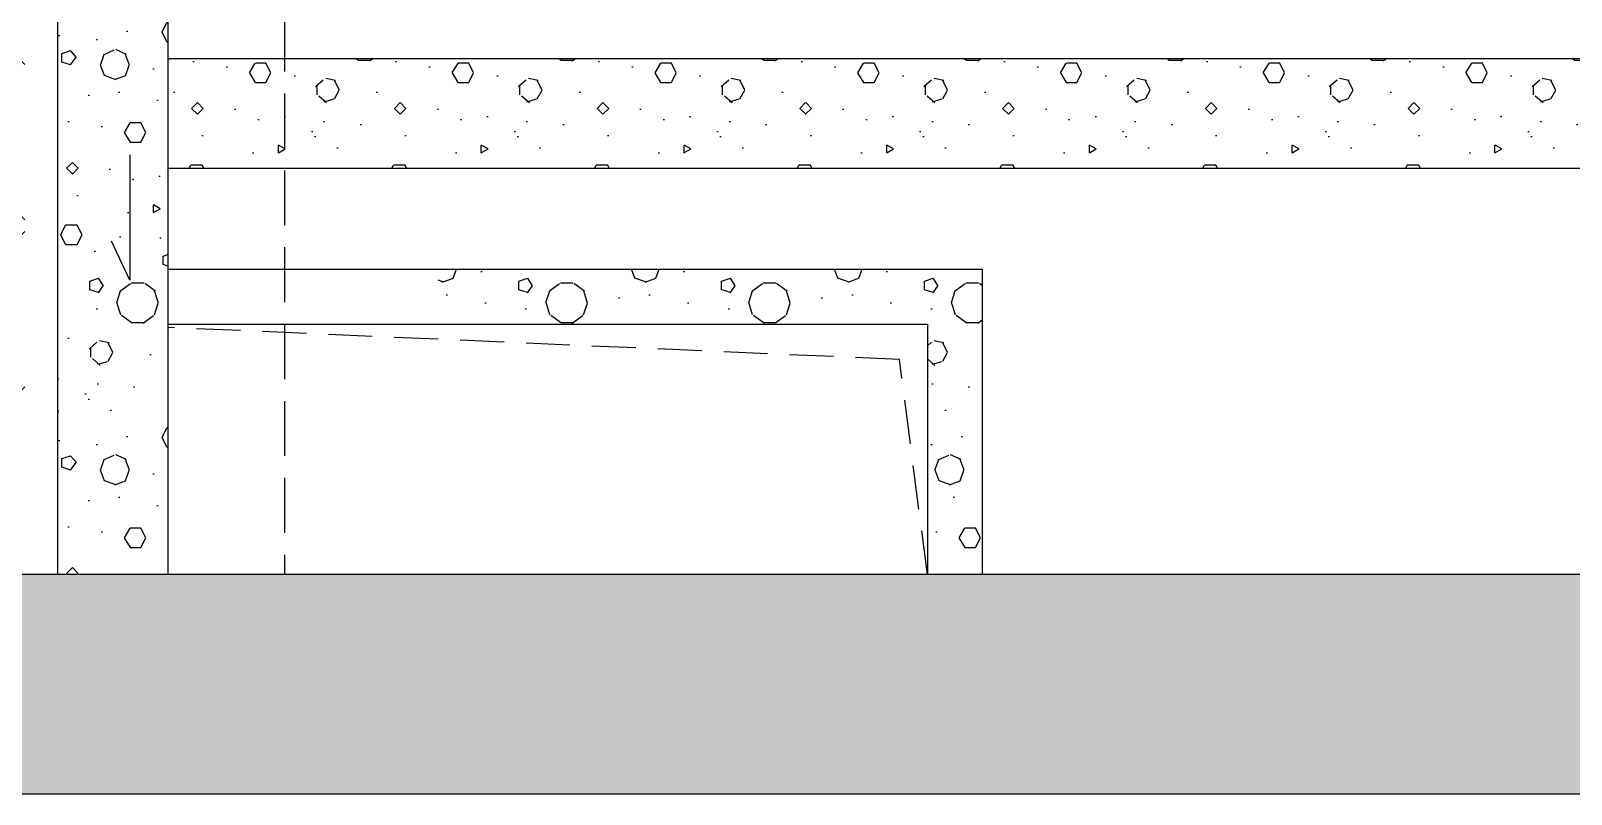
# Model space of a CAD drawing. Header units: millimetres. Extents: x -108767 to 78913, y -380878 to 1470.
# Drawn here: x -6716 to -5315, y -193769 to -193074 of the extents above; entities that cross this region are included whole.
import ezdxf
from ezdxf.xclip import XClip

# ---------------------------------------------------------------- set-up
doc = ezdxf.new("R2010")
doc.units = ezdxf.units.MM
doc.header["$LTSCALE"] = 10
doc.header["$XCLIPFRAME"] = 0
doc.linetypes.add('DASH', pattern=[0.35, 0.25, -0.1])
doc.linetypes.add('DASHED', pattern=[0.75, 0.5, -0.25])
for name, color, linetype in [('FF-TEXT', 50, 'Continuous'), ('NW-01-wall(原有墙体)', 255, 'Continuous'), ('NW-01wall(新墙体)', 140, 'Continuous'), ('NW-01梁', 4, 'Continuous'), ('NW-03-地面铺装', 8, 'Continuous'), ('NW-door(门扇)', 12, 'Continuous'), ('平面图', 7, 'Continuous')]:
    doc.layers.add(name, color=color, linetype=linetype)

# ---------------------------------------------------------------- blocks, each defined once
blk = doc.blocks.new('gsgddsf')
at = {"layer": 'NW-03-地面铺装', "color": 250}
for points in [[(-6645.471093831089, -193322.5776062194), (-6574.76041571243, -193251.8669281008), (-6999.024484424357, -192827.6028593888), (-7069.735162543016, -192898.3135375075)], [(-6504.04973759377, -193322.5776062194), (-6433.339059475111, -193251.8669281008), (-6857.603128187038, -192827.6028593888), (-6928.313806305698, -192898.3135375075)], [(-6362.628381356451, -193322.5776062194), (-6291.917703237792, -193251.8669281008), (-6716.181771949719, -192827.6028593888), (-6786.892450068379, -192898.3135375075)], [(-6716.181771949749, -193251.8669281008), (-6645.471093831089, -193322.5776062194), (-7069.735162543016, -193746.8416749313), (-7140.445840661676, -193676.1309968127)], [(-6574.76041571243, -193251.8669281008), (-6504.04973759377, -193322.5776062194), (-6928.313806305698, -193746.8416749313), (-6999.024484424357, -193676.1309968127)], [(-6433.339059475111, -193251.8669281008), (-6362.628381356451, -193322.5776062194), (-6786.892450068379, -193746.8416749313), (-6857.603128187038, -193676.1309968127)]]:
    blk.add_lwpolyline(points, close=True, dxfattribs=at)

msp = doc.modelspace()

# ---------------------------------------------------------------- hatches: boundary and pattern name
at = {"layer": 'NW-01-wall(原有墙体)'}
h = msp.add_hatch(color=250, dxfattribs=at)
h.dxf.hatch_style = 1
h.paths.add_polyline_path([(-17160.47975494013, -183986.4724403794), (-1222.479754940126, -183986.4724403794), (-1222.479754940126, -189855.4724403794), (-1629.479754940126, -189855.4724403794), (-1629.479754940126, -193769.4724403794), (-17160.47975494013, -193769.4724403794)])
h.paths.add_polyline_path([(-16960.47975494013, -184186.4724403794), (-16960.47975494013, -193569.4724403794), (-1829.479754940126, -193569.4724403794), (-1829.479754940126, -191673.4724403794), (-3655.479754940126, -191673.4724403794), (-3655.479754940126, -191296.4724403794), (-3455.479754940126, -191296.4724403794), (-3455.479754940126, -191453.4724403794), (-1842.479754940126, -191453.4724403794), (-1842.479754940126, -189890.4724403794), (-3455.479754940126, -189890.4724403794), (-3455.479754940126, -190430.4724403794), (-3655.479754940126, -190430.4724403794), (-3655.479754940126, -189871.4724403794), (-4059.479754940126, -189871.4724403794), (-4059.479754940126, -189571.4724403794), (-3273.479754940126, -189571.4724403794), (-3273.479754940126, -189655.4724403794), (-1422.479754940126, -189655.4724403794), (-1422.479754940126, -184186.4724403794)], flags=16)
at = {"layer": '平面图'}
h = msp.add_hatch(dxfattribs=at)
h.set_pattern_fill('14砌块砖隔墙', color=250, scale=184.4591890278201, style=0, pattern_type=2)
h.set_pattern_definition([(0, (-151.5845392367931, -56.26005265348512), (92.22959451391003, 184.4591890278201), [0, -184.4591890278201]), (0, (-259.4931648180678, -81.16204317224083), (92.22959451391003, 184.4591890278201), [0, -184.4591890278201]), (0, (-199.5439283840263, -83.00663506251902), (92.22959451391003, 184.4591890278201), [0, -184.4591890278201]), (0, (-134.0609162791502, -28.59117429931211), (92.22959451391003, 184.4591890278201), [0, -184.4591890278201]), (0, (-210.6114797256955, -92.22959451391003), (92.22959451391003, 184.4591890278201), [0, -184.4591890278201]), (0, (-115.6149973763682, 87.61811478821453), (92.22959451391003, 184.4591890278201), [0, -184.4591890278201]), (0, (-171.8750500298533, 72.86137966598892), (92.22959451391003, 184.4591890278201), [0, -184.4591890278201]), (0, (-142.3615797854021, 49.80398103751142), (92.22959451391003, 184.4591890278201), [0, -184.4591890278201]), (0, (-292.6958188430754, 46.11479725695501), (92.22959451391003, 184.4591890278201), [0, -184.4591890278201]), (0, (-202.3108162194436, 37.81413375070311), (92.22959451391003, 184.4591890278201), [0, -184.4591890278201]), (0, (-237.3580621347294, -9.222959451391004), (92.22959451391003, 184.4591890278201), [0, -184.4591890278201]), (0, (-235.5134702444512, -78.39515533682352), (92.22959451391003, 184.4591890278201), [0, -184.4591890278201]), (0, (-166.3412743590187, -85.77352289793633), (92.22959451391003, 184.4591890278201), [0, -184.4591890278201]), (0, (-115.6149973763682, -4.611479725695502), (92.22959451391003, 184.4591890278201), [0, -184.4591890278201]), (0, (-288.08433911738, -33.20265402500761), (92.22959451391003, 184.4591890278201), [0, -184.4591890278201]), (0, (-272.4053080500152, -1.844591890278201), (92.22959451391003, 184.4591890278201), [0, -184.4591890278201]), (0, (-200.4662243291654, -14.7567351222256), (92.22959451391003, 184.4591890278201), [0, -184.4591890278201]), (0, (-226.2905107930602, -41.50331753125951), (92.22959451391003, 184.4591890278201), [0, -184.4591890278201]), (0, (-241.0472459152858, 19.36821484792111), (92.22959451391003, 184.4591890278201), [0, -184.4591890278201]), (0, (-217.9898472868083, 88.54041073335362), (92.22959451391003, 184.4591890278201), [0, -184.4591890278201]), (0, (-280.7059715562671, -71.93908372084982), (92.22959451391003, 184.4591890278201), [0, -184.4591890278201]), (0, (-179.2534175909661, 50.72627698265052), (92.22959451391003, 184.4591890278201), [0, -184.4591890278201]), (0, (-265.0269404889024, 53.49316481806781), (92.22959451391003, 184.4591890278201), [0, -184.4591890278201]), (0, (-279.783675611128, 77.47285939168442), (92.22959451391003, 184.4591890278201), [0, -184.4591890278201]), (130.601294, (-126.9460615817069, 29.86482072934384), (-461.1479682760013, 553.3775704365573), [8.098236147620883, -3393.161091575909]), (18.4349488, (-140.1217176773237, 33.37832926745393), (461.1479726187914, 184.4591882501982), [8.333017648007383, -1158.289323951594]), (90, (-140.1217176773237, 25.47293597900218), (92.22959451391004, 184.4591890278201), [7.905393288451749, -361.012973699637]), (161.565051, (-132.216324388872, 22.83780365312367), (-461.1479766413968, 184.45917586044), [8.333017648007383, -1158.289323951594]), (53.1301023, (-132.216324388872, 22.83780365312367), (92.22959468826092, 184.4591889406446), [8.783771345275216, -913.5121645708657]), (135, (-125.1893073126518, -71.14852852851439), (-92.22960609805676, 184.4591769793808), [7.453276437777, -514.2760926525319]), (45, (-135.7298329269821, -71.14852852851439), (92.22959435914586, 184.4591887182917), [7.453276437777, -514.2760926525319]), (135, (-130.4595701198169, -76.41880424782275), (-92.22960609805676, 184.4591769793808), [7.453276437777, -514.2760926525319]), (45, (-130.4595701198169, -76.41880424782275), (92.22959435914586, 184.4591887182917), [7.453276437777, -514.2760926525319]), (116.565051, (-213.9053859100842, 52.7026262270594), (-1.370850136934264e-05, 368.9183702188724), [9.820553730676314, -196.4110746135263]), (180, (-218.2972669712421, 61.48639572774272), (-92.22959451391002, 184.4591890278201), [10.54052561433026, -173.9186560351222]), (63.43494880000001, (-233.2296810250978, 52.7026262270594), (1.475911396484137e-07, 368.9183776432116), [9.820553730676322, -196.4110746135264]), (116.565051, (-228.8377999639399, 43.91885488178418), (-1.370850136934264e-05, 368.9183702188724), [9.820553730676314, -196.4110746135263]), (0, (-228.8377999639399, 43.91885488178418), (92.22959451391003, 184.4591890278201), [10.54052561433026, -173.9186560351222]), (63.43494880000001, (-218.2972669712421, 43.91885488178418), (1.475911396484137e-07, 368.9183776432116), [9.820553730676322, -196.4110746135264]), (107.102728, (-144.5136042722573, -9.662138334547338), (-276.6887735966299, 922.2959486839743), [11.94722061281587, -5005.885198817493]), (143.972626, (-148.0271128103674, 1.756754269055043), (-1752.362276034982, 1291.214323541539), [11.94722061281587, -2496.968888572081]), (180, (-157.6892603678741, 8.783771345275216), (-92.22959451391002, 184.4591890278201), [11.41890182656183, -173.0402798228907]), (36.02737329999999, (-178.7703097519428, 1.756754269055043), (1752.36228530052, 1291.214311083123), [11.94722061281586, -2496.968888572079]), (71.5650511, (-182.2838182900529, -8.783762122315764), (276.6887853510409, 922.2959447177718), [11.11068896761525, -1155.511645253619]), (107.102728, (-178.7703097519428, -20.20267132724516), (-276.6887735966299, 922.2959486839743), [11.94722061281587, -5005.885198817493]), (143.972626, (-169.108162194436, -27.22968102509777), (-1752.362276034982, 1291.214323541539), [11.94722061281587, -2496.968888572081]), (0, (-169.108162194436, -27.22968102509777), (92.22959451391003, 184.4591890278201), [11.41890182656183, -173.0402798228907]), (36.02737329999999, (-157.6892603678741, -27.22968102509777), (1752.36228530052, 1291.214311083123), [11.94722061281586, -2496.968888572079]), (71.5650511, (-148.0271128103674, -20.20267132724516), (276.6887853510409, 922.2959447177718), [11.11068896761525, -1155.511645253619]), (150.255118, (-142.7568500032022, 76.41880609241464), (-276.6887841966021, 184.4591867420692), [7.081701847399358, -1480.075815227898]), (90, (-148.9054890225989, 72.90529939889645), (92.22959451391004, 184.4591890278201), [7.027017076220172, -361.8913499118686]), (29.7448813, (-148.9054890225989, 72.90529939889645), (276.6887837046747, 184.4591881663407), [7.081701847399358, -1480.075815227898]), (116.565051, (-185.797326828163, -54.45938049611444), (-1.370850136934264e-05, 368.9183702188724), [9.820553730676314, -196.4110746135263]), (168.690067, (-190.1892115785046, -45.67559992787977), (-830.0663521453927, 184.4591845800347), [8.95772373889601, -1872.164112017323]), (41.18592510000001, (-206, -50.06748098903765), (2305.739855818613, 2029.051067636996), [9.337276189199105, -3912.318712206873]), (90, (-206, -58.85126155727232), (92.22959451391004, 184.4591890278201), [8.783771345275216, -360.1345974874054]), (138.814074, (-198.9729829237798, -64.99989504289336), (-2305.739828805043, 2029.051098302685), [9.337276189199105, -3912.318712206873]), (16.6992442, (-198.9729829237798, -64.99989504289336), (3043.576613728374, 922.2959407793884), [9.170526926909845, -3842.45036734205]), (60.9453959, (-190.1892115785046, -62.36476640619863), (92.22959486636461, 184.4591884711634), [9.043445613221019, -3789.203640000523]), (109.983106, (-263.0945091328092, 22.83780365312367), (-461.1479750419587, 1291.214321800098), [10.28114094731122, -4307.797737809003]), (155.556045, (-266.6080139817354, 32.49995305522235), (-1198.984734370635, 553.3775560952809), [10.61347000063131, -4447.044135014218]), (24.4439547, (-285.9323090967491, 32.49995305522235), (1198.984730398436, 553.3775649307025), [10.61347000063131, -4447.044135014218]), (70.01689340000001, (-289.4458139456754, 22.83780365312367), (461.1479746952408, 1291.21432201398), [10.28114094731123, -4307.797737809007]), (109.983106, (-285.9323090967491, 13.17565609561688), (-461.1479750419587, 1291.214321800098), [10.28114094731122, -4307.797737809003]), (160.016893, (-276.2701523162828, 9.662147557506792), (-461.1479748630491, 184.4591813601208), [10.28114094731123, -2148.758267995082]), (19.9831065, (-276.2701523162828, 9.662147557506792), (461.1479720601238, 184.4591894705926), [10.28114094731123, -2148.758267995082]), (70.01689340000001, (-266.6080139817354, 13.17565609561688), (461.1479746952408, 1291.21432201398), [10.28114094731123, -4307.797737809007]), (122.005383, (-194.5810981734382, 6.148639019396706), (-92.22960721745078, 184.4591801328237), [8.28659295931286, -1731.897913739653]), (18.4349488, (-206.8783762122316, 10.54052561433026), (461.1479726187914, 184.4591882501982), [8.333017648007383, -1158.289323951594]), (90, (-206.8783762122316, 2.635130481286619), (92.22959451391004, 184.4591890278201), [7.905393288451749, -361.012973699637]), (161.565051, (-198.9729829237798, 0), (-461.1479766413968, 184.45917586044), [8.333017648007383, -1158.289323951594]), (54.46232220000002, (-198.9729829237798, 0), (645.6071611980078, 922.295944508024), [7.556084766781655, -3165.999784747338]), (116.565051, (-248.1620950789535, -38.64859023002716), (-1.370850136934264e-05, 368.9183702188724), [9.820553730676314, -196.4110746135263]), (180, (-252.5539761401113, -29.8648096617925), (-92.22959451391002, 184.4591890278201), [9.662147557506792, -174.7970322473538]), (59.0362434, (-267.4863901939671, -38.64859023002716), (92.22959481412705, 184.4591881325097), [10.24355000917924, -2140.901597756818]), (120.963756, (-262.2161329205776, -47.43235235234293), (-92.22960711799549, 184.4591805570236), [10.24355000917925, -2140.90159775682]), (0, (-262.2161329205776, -47.43235235234293), (92.22959451391003, 184.4591890278201), [9.662147557506792, -174.7970322473538]), (63.43494880000001, (-252.5539761401113, -47.43235235234293), (1.475911396484137e-07, 368.9183776432116), [9.820553730676322, -196.4110746135264])])
h.paths.add_polyline_path([(-6591.479754940152, -192899.4724403951), (-6691.479754940156, -192899.4724403951), (-6691.479754940126, -193569.4724403794), (-6591.479754940123, -193569.4724403794)])
h = msp.add_hatch(dxfattribs=at)
h.set_pattern_fill('14砌块砖隔墙', color=250, scale=184.4591890278201, style=0, pattern_type=2)
h.set_pattern_definition([(0, (54.41546076321419, -186.2600526378272), (92.22959451391003, 184.4591890278201), [0, -184.4591890278201]), (0, (-53.49316481806054, -211.162043156583), (92.22959451391003, 184.4591890278201), [0, -184.4591890278201]), (0, (6.456071615980979, -213.0066350468612), (92.22959451391003, 184.4591890278201), [0, -184.4591890278201]), (0, (71.9390837208571, -158.5911742836543), (92.22959451391003, 184.4591890278201), [0, -184.4591890278201]), (0, (-4.611479725688226, -222.2295944982522), (92.22959451391003, 184.4591890278201), [0, -184.4591890278201]), (0, (90.38500262363911, -42.3818851961276), (92.22959451391003, 184.4591890278201), [0, -184.4591890278201]), (0, (34.12494997015398, -57.13862031835322), (92.22959451391003, 184.4591890278201), [0, -184.4591890278201]), (0, (63.63842021460519, -80.19601894683072), (92.22959451391003, 184.4591890278201), [0, -184.4591890278201]), (0, (-86.69581884306815, -83.88520272738712), (92.22959451391003, 184.4591890278201), [0, -184.4591890278201]), (0, (3.689183780563677, -92.18586623363903), (92.22959451391003, 184.4591890278201), [0, -184.4591890278201]), (0, (-31.35806213472214, -139.2229594357331), (92.22959451391003, 184.4591890278201), [0, -184.4591890278201]), (0, (-29.51347024444393, -208.3951553211656), (92.22959451391003, 184.4591890278201), [0, -184.4591890278201]), (0, (39.65872564098859, -215.7735228822785), (92.22959451391003, 184.4591890278201), [0, -184.4591890278201]), (0, (90.38500262363911, -134.6114797100377), (92.22959451391003, 184.4591890278201), [0, -184.4591890278201]), (0, (-82.08433911737265, -163.2026540093497), (92.22959451391003, 184.4591890278201), [0, -184.4591890278201]), (0, (-66.40530805000795, -131.8445918746203), (92.22959451391003, 184.4591890278201), [0, -184.4591890278201]), (0, (5.533775670841877, -144.7567351065678), (92.22959451391003, 184.4591890278201), [0, -184.4591890278201]), (0, (-20.29051079305293, -171.5033175156017), (92.22959451391003, 184.4591890278201), [0, -184.4591890278201]), (0, (-35.04724591527854, -110.631785136421), (92.22959451391003, 184.4591890278201), [0, -184.4591890278201]), (0, (-11.98984728680103, -41.45958925098853), (92.22959451391003, 184.4591890278201), [0, -184.4591890278201]), (0, (-74.70597155625985, -201.939083705192), (92.22959451391003, 184.4591890278201), [0, -184.4591890278201]), (0, (26.74658240904118, -79.27372300169162), (92.22959451391003, 184.4591890278201), [0, -184.4591890278201]), (0, (-59.02694048889514, -76.50683516627433), (92.22959451391003, 184.4591890278201), [0, -184.4591890278201]), (0, (-73.78367561112076, -52.5271405926577), (92.22959451391003, 184.4591890278201), [0, -184.4591890278201]), (130.601294, (79.05393841830042, -100.1351792549983), (-461.1479682760013, 553.3775704365573), [8.098236147620883, -3393.161091575909]), (18.4349488, (65.87828232268355, -96.62167071688822), (461.1479726187914, 184.4591882501982), [8.333017648007383, -1158.289323951594]), (90, (65.87828232268355, -104.52706400534), (92.22959451391004, 184.4591890278201), [7.905393288451749, -361.012973699637]), (161.565051, (73.78367561113531, -107.1621963312185), (-461.1479766413968, 184.45917586044), [8.333017648007383, -1158.289323951594]), (53.1301023, (73.78367561113531, -107.1621963312185), (92.22959468826092, 184.4591889406446), [8.783771345275216, -913.5121645708657]), (135, (80.81069268735547, -201.1485285128565), (-92.22960609805676, 184.4591769793808), [7.453276437777, -514.2760926525319]), (45, (70.2701670730252, -201.1485285128565), (92.22959435914586, 184.4591887182917), [7.453276437777, -514.2760926525319]), (135, (75.54042988019035, -206.4188042321649), (-92.22960609805676, 184.4591769793808), [7.453276437777, -514.2760926525319]), (45, (75.54042988019035, -206.4188042321649), (92.22959435914586, 184.4591887182917), [7.453276437777, -514.2760926525319]), (116.565051, (-7.905385910076911, -77.29737375728274), (-1.370850136934264e-05, 368.9183702188724), [9.820553730676316, -196.4110746135263]), (180, (-12.29726697123479, -68.51360425659942), (-92.22959451391002, 184.4591890278201), [10.54052561433026, -173.9186560351222]), (63.43494880000001, (-27.22968102509049, -77.29737375728274), (1.475911396484137e-07, 368.9183776432116), [9.820553730676322, -196.4110746135264]), (116.565051, (-22.83779996393261, -86.08114510255795), (-1.370850136934264e-05, 368.9183702188724), [9.820553730676316, -196.4110746135263]), (0, (-22.83779996393261, -86.08114510255795), (92.22959451391003, 184.4591890278201), [10.54052561433026, -173.9186560351222]), (63.43494880000001, (-12.29726697123479, -86.08114510255795), (1.475911396484137e-07, 368.9183776432116), [9.820553730676322, -196.4110746135264]), (107.102728, (61.48639572774999, -139.6621383188895), (-276.6887735966299, 922.2959486839743), [11.94722061281587, -5005.885198817493]), (143.972626, (57.97288718963991, -128.2432457152871), (-1752.362276034982, 1291.214323541539), [11.94722061281587, -2496.968888572081]), (180, (48.31073963213313, -121.2162286390669), (-92.22959451391002, 184.4591890278201), [11.41890182656183, -173.0402798228907]), (36.02737329999999, (27.2296902480645, -128.2432457152871), (1752.36228530052, 1291.214311083123), [11.94722061281586, -2496.96888857208]), (71.5650511, (23.71618170995441, -138.7837621066579), (276.6887853510409, 922.2959447177718), [11.11068896761525, -1155.511645253619]), (107.102728, (27.2296902480645, -150.2026713115873), (-276.6887735966299, 922.2959486839743), [11.94722061281587, -5005.885198817493]), (143.972626, (36.89183780557129, -157.2296810094399), (-1752.362276034982, 1291.214323541539), [11.94722061281587, -2496.968888572081]), (0, (36.89183780557129, -157.2296810094399), (92.22959451391003, 184.4591890278201), [11.41890182656183, -173.0402798228907]), (36.02737329999999, (48.31073963213313, -157.2296810094399), (1752.36228530052, 1291.214311083123), [11.94722061281586, -2496.96888857208]), (71.5650511, (57.97288718963991, -150.2026713115873), (276.6887853510409, 922.2959447177718), [11.11068896761525, -1155.511645253619]), (150.255118, (63.24314999680504, -53.58119389192751), (-276.6887841966021, 184.4591867420692), [7.081701847399358, -1480.075815227898]), (90, (57.09451097740834, -57.09470058544571), (92.22959451391004, 184.4591890278201), [7.027017076220172, -361.8913499118686]), (29.7448813, (57.09451097740834, -57.09470058544571), (276.6887837046747, 184.4591881663407), [7.081701847399358, -1480.075815227898]), (116.565051, (20.20267317184432, -184.4593804804566), (-1.370850136934264e-05, 368.9183702188724), [9.820553730676316, -196.4110746135263]), (168.690067, (15.81078842150266, -175.6755999122219), (-830.0663521453927, 184.4591845800347), [8.95772373889601, -1872.164112017323]), (41.18592510000001, (7.275957614183426e-12, -180.0674809733798), (2305.739855818613, 2029.051067636996), [9.337276189199105, -3912.318712206873]), (90, (7.275957614183426e-12, -188.8512615416145), (92.22959451391004, 184.4591890278201), [8.783771345275216, -360.1345974874054]), (138.814074, (7.027017076227448, -194.9998950272355), (-2305.739828805043, 2029.051098302685), [9.337276189199105, -3912.318712206873]), (16.6992442, (7.027017076227448, -194.9998950272355), (3043.576613728374, 922.2959407793884), [9.170526926909845, -3842.45036734205]), (60.9453959, (15.81078842150266, -192.3647663905408), (92.22959486636461, 184.4591884711634), [9.043445613221019, -3789.203640000523]), (109.983106, (-57.09450913280189, -107.1621963312185), (-461.1479750419587, 1291.214321800098), [10.28114094731122, -4307.797737809004]), (155.556045, (-60.6080139817282, -97.50004692911979), (-1198.984734370635, 553.3775560952809), [10.61347000063131, -4447.044135014218]), (24.4439547, (-79.93230909674178, -97.50004692911979), (1198.984730398436, 553.3775649307025), [10.61347000063131, -4447.044135014218]), (70.01689340000001, (-83.44581394566809, -107.1621963312185), (461.1479746952408, 1291.21432201398), [10.28114094731123, -4307.797737809007]), (109.983106, (-79.93230909674178, -116.8243438887253), (-461.1479750419587, 1291.214321800098), [10.28114094731122, -4307.797737809004]), (160.016893, (-70.27015231627553, -120.3378524268354), (-461.1479748630491, 184.4591813601208), [10.28114094731123, -2148.758267995082]), (19.9831065, (-70.27015231627553, -120.3378524268354), (461.1479720601238, 184.4591894705926), [10.28114094731123, -2148.758267995082]), (70.01689340000001, (-60.6080139817282, -116.8243438887253), (461.1479746952408, 1291.21432201398), [10.28114094731123, -4307.797737809007]), (122.005383, (11.41890182656911, -123.8513609649454), (-92.22960721745078, 184.4591801328237), [8.28659295931286, -1731.897913739653]), (18.4349488, (-0.8783762122243004, -119.4594743700119), (461.1479726187914, 184.4591882501982), [8.333017648007383, -1158.289323951594]), (90, (-0.8783762122243004, -127.3648695030555), (92.22959451391004, 184.4591890278201), [7.905393288451749, -361.012973699637]), (161.565051, (7.027017076227448, -129.9999999843421), (-461.1479766413968, 184.45917586044), [8.333017648007383, -1158.289323951594]), (54.46232220000002, (7.027017076227448, -129.9999999843421), (645.6071611980078, 922.295944508024), [7.556084766781655, -3165.999784747338]), (116.565051, (-42.16209507894619, -168.6485902143693), (-1.370850136934264e-05, 368.9183702188724), [9.820553730676316, -196.4110746135263]), (180, (-46.55397614010407, -159.8648096461346), (-92.22959451391002, 184.4591890278201), [9.662147557506792, -174.7970322473538]), (59.0362434, (-61.48639019395978, -168.6485902143693), (92.22959481412705, 184.4591881325097), [10.24355000917924, -2140.901597756818]), (120.963756, (-56.21613292057032, -177.4323523366851), (-92.22960711799549, 184.4591805570236), [10.24355000917925, -2140.90159775682]), (0, (-56.21613292057032, -177.4323523366851), (92.22959451391003, 184.4591890278201), [9.662147557506792, -174.7970322473538]), (63.43494880000001, (-46.55397614010407, -177.4323523366851), (1.475911396484137e-07, 368.9183776432116), [9.820553730676322, -196.4110746135264])])
h.paths.add_polyline_path([(-5297.479754940119, -193099.4724403794), (-6591.479754940145, -193099.4724403794), (-6591.47975494014, -193199.4724403794), (-5297.479754940119, -193199.4724403794), (-5297.479754940119, -193169.4724403638)])
h = msp.add_hatch(dxfattribs=at)
h.set_pattern_fill('14砌块砖隔墙', color=250, scale=184.4591890278201, style=0, pattern_type=2)
h.set_pattern_definition([(0, (54.41546076320692, -56.26005265348512), (92.22959451391003, 184.4591890278201), [0, -184.4591890278201]), (0, (-53.49316481806781, -81.16204317224083), (92.22959451391003, 184.4591890278201), [0, -184.4591890278201]), (0, (6.456071615973703, -83.00663506251902), (92.22959451391003, 184.4591890278201), [0, -184.4591890278201]), (0, (71.93908372084982, -28.59117429931211), (92.22959451391003, 184.4591890278201), [0, -184.4591890278201]), (0, (-4.611479725695502, -92.22959451391003), (92.22959451391003, 184.4591890278201), [0, -184.4591890278201]), (0, (90.38500262363183, 87.61811478821453), (92.22959451391003, 184.4591890278201), [0, -184.4591890278201]), (0, (34.12494997014671, 72.86137966598892), (92.22959451391003, 184.4591890278201), [0, -184.4591890278201]), (0, (63.63842021459791, 49.80398103751142), (92.22959451391003, 184.4591890278201), [0, -184.4591890278201]), (0, (-86.69581884307543, 46.11479725695501), (92.22959451391003, 184.4591890278201), [0, -184.4591890278201]), (0, (3.689183780556401, 37.81413375070311), (92.22959451391003, 184.4591890278201), [0, -184.4591890278201]), (0, (-31.35806213472941, -9.222959451391004), (92.22959451391003, 184.4591890278201), [0, -184.4591890278201]), (0, (-29.51347024445121, -78.39515533682352), (92.22959451391003, 184.4591890278201), [0, -184.4591890278201]), (0, (39.65872564098131, -85.77352289793633), (92.22959451391003, 184.4591890278201), [0, -184.4591890278201]), (0, (90.38500262363183, -4.611479725695502), (92.22959451391003, 184.4591890278201), [0, -184.4591890278201]), (0, (-82.08433911737993, -33.20265402500761), (92.22959451391003, 184.4591890278201), [0, -184.4591890278201]), (0, (-66.40530805001522, -1.844591890278201), (92.22959451391003, 184.4591890278201), [0, -184.4591890278201]), (0, (5.533775670834602, -14.7567351222256), (92.22959451391003, 184.4591890278201), [0, -184.4591890278201]), (0, (-20.29051079306021, -41.50331753125951), (92.22959451391003, 184.4591890278201), [0, -184.4591890278201]), (0, (-35.04724591528581, 19.36821484792111), (92.22959451391003, 184.4591890278201), [0, -184.4591890278201]), (0, (-11.9898472868083, 88.54041073335362), (92.22959451391003, 184.4591890278201), [0, -184.4591890278201]), (0, (-74.70597155626713, -71.93908372084982), (92.22959451391003, 184.4591890278201), [0, -184.4591890278201]), (0, (26.74658240903391, 50.72627698265052), (92.22959451391003, 184.4591890278201), [0, -184.4591890278201]), (0, (-59.02694048890242, 53.49316481806781), (92.22959451391003, 184.4591890278201), [0, -184.4591890278201]), (0, (-73.78367561112803, 77.47285939168442), (92.22959451391003, 184.4591890278201), [0, -184.4591890278201]), (130.601294, (79.05393841829314, 29.86482072934384), (-461.1479682760013, 553.3775704365573), [8.098236147620883, -3393.161091575909]), (18.4349488, (65.87828232267627, 33.37832926745393), (461.1479726187914, 184.4591882501982), [8.333017648007383, -1158.289323951594]), (90, (65.87828232267627, 25.47293597900218), (92.22959451391004, 184.4591890278201), [7.905393288451749, -361.012973699637]), (161.565051, (73.78367561112803, 22.83780365312367), (-461.1479766413968, 184.45917586044), [8.333017648007383, -1158.289323951594]), (53.1301023, (73.78367561112803, 22.83780365312367), (92.22959468826092, 184.4591889406446), [8.783771345275216, -913.5121645708657]), (135, (80.8106926873482, -71.14852852851439), (-92.22960609805676, 184.4591769793808), [7.453276437777, -514.2760926525319]), (45, (70.27016707301793, -71.14852852851439), (92.22959435914586, 184.4591887182917), [7.453276437777, -514.2760926525319]), (135, (75.54042988018307, -76.41880424782275), (-92.22960609805676, 184.4591769793808), [7.453276437777, -514.2760926525319]), (45, (75.54042988018307, -76.41880424782275), (92.22959435914586, 184.4591887182917), [7.453276437777, -514.2760926525319]), (116.565051, (-7.905385910084187, 52.7026262270594), (-1.370850136934264e-05, 368.9183702188724), [9.820553730676322, -196.4110746135264]), (180, (-12.29726697124207, 61.48639572774272), (-92.22959451391002, 184.4591890278201), [10.54052561433026, -173.9186560351222]), (63.43494880000001, (-27.22968102509777, 52.7026262270594), (1.475911396484137e-07, 368.9183776432116), [9.820553730676322, -196.4110746135264]), (116.565051, (-22.83779996393989, 43.91885488178418), (-1.370850136934264e-05, 368.9183702188724), [9.820553730676322, -196.4110746135264]), (0, (-22.83779996393989, 43.91885488178418), (92.22959451391003, 184.4591890278201), [10.54052561433026, -173.9186560351222]), (63.43494880000001, (-12.29726697124207, 43.91885488178418), (1.475911396484137e-07, 368.9183776432116), [9.820553730676322, -196.4110746135264]), (107.102728, (61.48639572774272, -9.662138334547338), (-276.6887735966299, 922.2959486839743), [11.94722061281587, -5005.885198817493]), (143.972626, (57.97288718963264, 1.756754269055043), (-1752.362276034982, 1291.214323541539), [11.94722061281587, -2496.968888572081]), (180, (48.31073963212585, 8.783771345275216), (-92.22959451391002, 184.4591890278201), [11.41890182656183, -173.0402798228907]), (36.02737329999999, (27.22969024805722, 1.756754269055043), (1752.36228530052, 1291.214311083123), [11.94722061281587, -2496.968888572081]), (71.5650511, (23.71618170994713, -8.783762122315764), (276.6887853510409, 922.2959447177718), [11.11068896761525, -1155.511645253619]), (107.102728, (27.22969024805722, -20.20267132724516), (-276.6887735966299, 922.2959486839743), [11.94722061281587, -5005.885198817493]), (143.972626, (36.89183780556402, -27.22968102509777), (-1752.362276034982, 1291.214323541539), [11.94722061281587, -2496.968888572081]), (0, (36.89183780556402, -27.22968102509777), (92.22959451391003, 184.4591890278201), [11.41890182656183, -173.0402798228907]), (36.02737329999999, (48.31073963212585, -27.22968102509777), (1752.36228530052, 1291.214311083123), [11.94722061281587, -2496.968888572081]), (71.5650511, (57.97288718963264, -20.20267132724516), (276.6887853510409, 922.2959447177718), [11.11068896761525, -1155.511645253619]), (150.255118, (63.24314999679777, 76.41880609241464), (-276.6887841966021, 184.4591867420692), [7.081701847399358, -1480.075815227898]), (90, (57.09451097740106, 72.90529939889645), (92.22959451391004, 184.4591890278201), [7.027017076220172, -361.8913499118686]), (29.7448813, (57.09451097740106, 72.90529939889645), (276.6887837046747, 184.4591881663407), [7.081701847399358, -1480.075815227898]), (116.565051, (20.20267317183705, -54.45938049611444), (-1.370850136934264e-05, 368.9183702188724), [9.820553730676322, -196.4110746135264]), (168.690067, (15.81078842149539, -45.67559992787977), (-830.0663521453927, 184.4591845800347), [8.95772373889601, -1872.164112017323]), (41.18592510000001, (0, -50.06748098903765), (2305.739855818613, 2029.051067636996), [9.337276189199105, -3912.318712206873]), (90, (0, -58.85126155727232), (92.22959451391004, 184.4591890278201), [8.783771345275216, -360.1345974874054]), (138.814074, (7.027017076220172, -64.99989504289336), (-2305.739828805043, 2029.051098302685), [9.337276189199105, -3912.318712206873]), (16.6992442, (7.027017076220172, -64.99989504289336), (3043.576613728374, 922.2959407793884), [9.170526926909845, -3842.45036734205]), (60.9453959, (15.81078842149539, -62.36476640619863), (92.22959486636461, 184.4591884711634), [9.043445613221019, -3789.203640000523]), (109.983106, (-57.09450913280916, 22.83780365312367), (-461.1479750419587, 1291.214321800098), [10.28114094731123, -4307.797737809006]), (155.556045, (-60.60801398173547, 32.49995305522235), (-1198.984734370635, 553.3775560952809), [10.61347000063131, -4447.044135014218]), (24.4439547, (-79.93230909674905, 32.49995305522235), (1198.984730398436, 553.3775649307025), [10.61347000063131, -4447.044135014218]), (70.01689340000001, (-83.44581394567537, 22.83780365312367), (461.1479746952408, 1291.21432201398), [10.28114094731123, -4307.797737809007]), (109.983106, (-79.93230909674905, 13.17565609561688), (-461.1479750419587, 1291.214321800098), [10.28114094731123, -4307.797737809006]), (160.016893, (-70.2701523162828, 9.662147557506792), (-461.1479748630491, 184.4591813601208), [10.28114094731123, -2148.758267995082]), (19.9831065, (-70.2701523162828, 9.662147557506792), (461.1479720601238, 184.4591894705926), [10.28114094731123, -2148.758267995082]), (70.01689340000001, (-60.60801398173547, 13.17565609561688), (461.1479746952408, 1291.21432201398), [10.28114094731123, -4307.797737809007]), (122.005383, (11.41890182656183, 6.148639019396706), (-92.22960721745078, 184.4591801328237), [8.28659295931286, -1731.897913739653]), (18.4349488, (-0.8783762122315764, 10.54052561433026), (461.1479726187914, 184.4591882501982), [8.333017648007383, -1158.289323951594]), (90, (-0.8783762122315764, 2.635130481286619), (92.22959451391004, 184.4591890278201), [7.905393288451749, -361.012973699637]), (161.565051, (7.027017076220172, 0), (-461.1479766413968, 184.45917586044), [8.333017648007383, -1158.289323951594]), (54.46232220000002, (7.027017076220172, 0), (645.6071611980078, 922.295944508024), [7.556084766781655, -3165.999784747338]), (116.565051, (-42.16209507895347, -38.64859023002716), (-1.370850136934264e-05, 368.9183702188724), [9.820553730676322, -196.4110746135264]), (180, (-46.55397614011135, -29.8648096617925), (-92.22959451391002, 184.4591890278201), [9.662147557506792, -174.7970322473538]), (59.0362434, (-61.48639019396705, -38.64859023002716), (92.22959481412705, 184.4591881325097), [10.24355000917925, -2140.90159775682]), (120.963756, (-56.2161329205776, -47.43235235234293), (-92.22960711799549, 184.4591805570236), [10.24355000917925, -2140.90159775682]), (0, (-56.2161329205776, -47.43235235234293), (92.22959451391003, 184.4591890278201), [9.662147557506792, -174.7970322473538]), (63.43494880000001, (-46.55397614011135, -47.43235235234293), (1.475911396484137e-07, 368.9183776432116), [9.820553730676322, -196.4110746135264])])
h.paths.add_polyline_path([(-5850.479754940068, -193291.4724403794), (-6345.479754940068, -193291.4724403794), (-6345.479754940076, -193341.4724403794), (-5900.479754940061, -193341.4724403794), (-5900.479754940068, -193569.4724403794), (-5850.479754940068, -193569.4724403794)])

# ---------------------------------------------------------------- linework, layer by layer
at = {"layer": 'FF-TEXT', "color": 8, "linetype": 'DASHED', "ltscale": 8}
msp.add_lwpolyline([(-5900.479754940068, -193569.4724403794), (-5925.961797521515, -193373.6592930439), (-6591.479754940137, -193344.4724403794)], dxfattribs=at)
at = {"layer": 'NW-01-wall(原有墙体)'}
for p, q in [((-1829.479754940126, -193569.4724403794), (-16960.47975494013, -193569.4724403794)), ((-1629.479754940126, -193769.4724403794), (-17160.47975494013, -193769.4724403794))]:
    msp.add_line(p, q, dxfattribs=at)
at = {"layer": 'NW-01wall(新墙体)'}
for p, q in [((-6591.479754940145, -193099.4724403794), (-5297.479754940119, -193099.4724403794)), ((-6591.479754940145, -193199.4724403794), (-5297.479754940119, -193199.4724403794)), ((-6591.47975494013, -193291.4724403794), (-5850.479754940068, -193291.4724403794)), ((-5850.479754940068, -193291.4724403794), (-5850.479754940068, -193569.4724403794)), ((-6591.47975494013, -193341.4724403794), (-5900.479754940061, -193341.4724403794)), ((-5900.479754940061, -193341.4724403794), (-5900.479754940068, -193569.4724403794))]:
    msp.add_line(p, q, dxfattribs=at)
msp.add_lwpolyline([(-6591.479754940123, -193569.4724403794), (-6691.479754940126, -193569.4724403794), (-6691.479754940156, -192899.4724403951), (-6591.479754940152, -192899.4724403951)], close=True, dxfattribs=at)
at = {"layer": 'NW-01梁', "linetype": 'DASH', "ltscale": 20}
msp.add_line((-6485.479754940126, -191451.4724403794), (-6485.479754940126, -193569.4724403794), dxfattribs=at)
at = {"layer": 'NW-door(门扇)', "color": 250}
msp.add_lwpolyline([(-6626.12598369857, -193187.2669561044), (-6626.12598369857, -193301.5100554823), (-6642.836132809854, -193265.923206238)], dxfattribs=at)

# ---------------------------------------------------------------- block references
at = {"layer": 'NW-03-地面铺装'}
ref = msp.add_blockref('gsgddsf', (0, 0), dxfattribs=at)
XClip(ref).set_block_clipping_path([(-16437.47975494013, -189541.4724403795), (-16437.47975494013, -189901.4724403794), (-16440.47975494013, -189901.4724403794), (-16440.47975494013, -190371.4724403794), (-16940.47975494013, -190371.4724403794), (-16940.47975494013, -193469.4724403794), (-11271.47975494013, -193469.4724403794), (-11271.47975494012, -193344.4724403794), (-10671.47975494013, -193344.4724403794), (-10671.47975494013, -193469.4724403794), (-8871.479754940126, -193469.4724403794), (-8871.479754940126, -193354.4724403865), (-7871.479754931011, -193354.4724403865), (-7871.479754911039, -192939.4724403998), (-7721.479754935621, -192939.4724404003), (-7721.47975495724, -193469.4724403794), (-6721.479754937038, -193469.4724403794), (-6721.479754940126, -192939.4724404003), (-6721.479754940126, -191421.4724403794), (-4941.479754940126, -191421.4724403794), (-4941.479754940126, -192583.4724403794), (-3999.479754940126, -192583.4724403794), (-3999.479754940126, -192561.9724403794), (-3974.479754940126, -192561.9724403794), (-3974.479754940126, -191704.4724403795), (-3685.479754940126, -191704.4724403795), (-3685.479754940126, -191297.4724403794), (-3688.479754940126, -191297.4724403794), (-3688.479754940126, -191287.4724403794), (-3447.285094472783, -191288.173424797), (-3447.285094472783, -190440.4724403794), (-3688.479754940112, -190440.4724403794), (-3688.479754940112, -190430.4724403794), (-3685.479754940104, -190430.4724403794), (-3685.479754940105, -189901.4724403794), (-6721.479754940127, -189901.4724403794), (-6721.479754940127, -189541.4724403794)])

doc.saveas('drawing.dxf')
